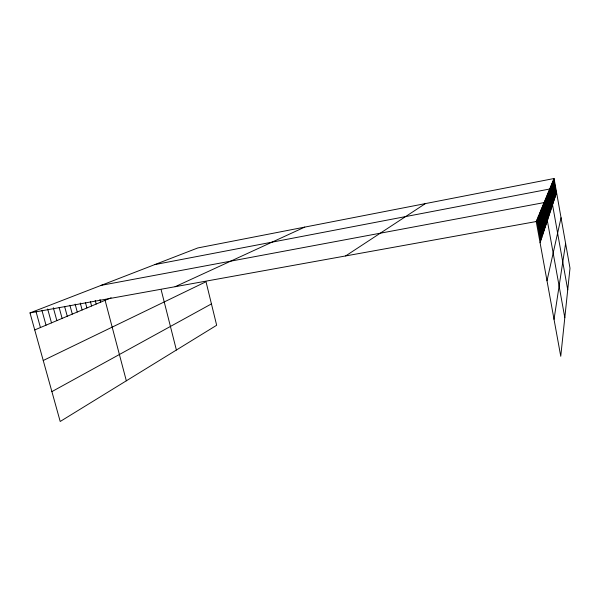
<?xml version="1.0" encoding="UTF-8"?>
<svg xmlns="http://www.w3.org/2000/svg" width="600" height="600" viewBox="0 0 600 600"><rect width="100%" height="100%" fill="white"/><g stroke="black" fill="none" stroke-linecap="round" stroke-linejoin="round"><path stroke-width="0.9" d="M554.025 319.343L565.612 243.45M546.998 280.748L561.045 217.733M540.082 242.76L556.575 192.532M554.085 178.515L570 268.192L560.752 356.288L536.22 221.542L554.085 178.515L197.76 247.958L30 312.907L60.203 421.485L216.66 325.26L206.017 281.722L43.237 360.495M345.63 255.945L425.385 203.595M51.892 391.62L211.44 303.9M175.087 286.725L304.74 227.108M34.74 329.933L111.127 297.757M154.785 264.593L549.727 189.007L567.727 289.815M101.16 285.353L544.088 202.597L564.803 317.685M30 312.907L536.22 221.542M36.015 311.558L40.432 327.532M41.895 310.245L46.02 325.185M53.31 307.695L56.85 320.618M47.662 308.955L51.488 322.875M59.16 307.597L62.108 318.405M69.915 305.265L72.308 314.108M64.59 306.42L67.26 316.237M80.258 303.03L82.125 309.975M75.135 304.14L77.265 312.022M90.367 301.478L91.575 305.993M85.515 302.805L86.895 307.965M99.968 299.498L100.672 302.16M95.213 300.48L96.165 304.058M105.097 300.293L126.337 380.812M161.197 289.965L176.392 350.025M542.092 207.397L545.498 226.26M541.567 208.665L545.01 227.737M541.028 209.962L544.515 229.252M540.48 211.29L544.005 230.805M539.91 212.655L543.487 232.388M539.332 214.042L542.955 234.015M538.74 215.475L542.408 235.68M538.132 216.938L541.845 237.382M537.51 218.43L541.275 239.13M536.873 219.968L540.683 240.923M548.955 190.868L551.835 206.962M548.558 191.828L551.467 208.08M548.153 192.803L551.092 209.228M547.74 193.8L550.71 210.39M547.32 194.82L550.32 211.583M546.885 195.862L549.923 212.798M546.442 196.92L549.518 214.035M545.993 198.007L549.097 215.303M545.535 199.118L548.67 216.6M545.062 200.25L548.235 217.92M544.582 201.413L547.793 219.278M543.607 203.76L546.893 222.015M543.112 204.945L546.442 223.395M542.61 206.16L545.977 224.812M553.785 179.235L556.298 193.373M553.485 179.97L556.013 194.235M553.17 180.72L555.727 195.105M552.855 181.477L555.435 195.998M552.533 182.257L555.143 196.905M552.21 183.045L554.835 197.827M551.873 183.847L554.528 198.765M551.535 184.665L554.213 199.725M551.183 185.505L553.89 200.7M550.83 186.352L553.567 201.69M550.47 187.222L553.237 202.71M550.102 188.108L552.893 203.737M549.345 189.93L552.195 205.868"/></g></svg>
